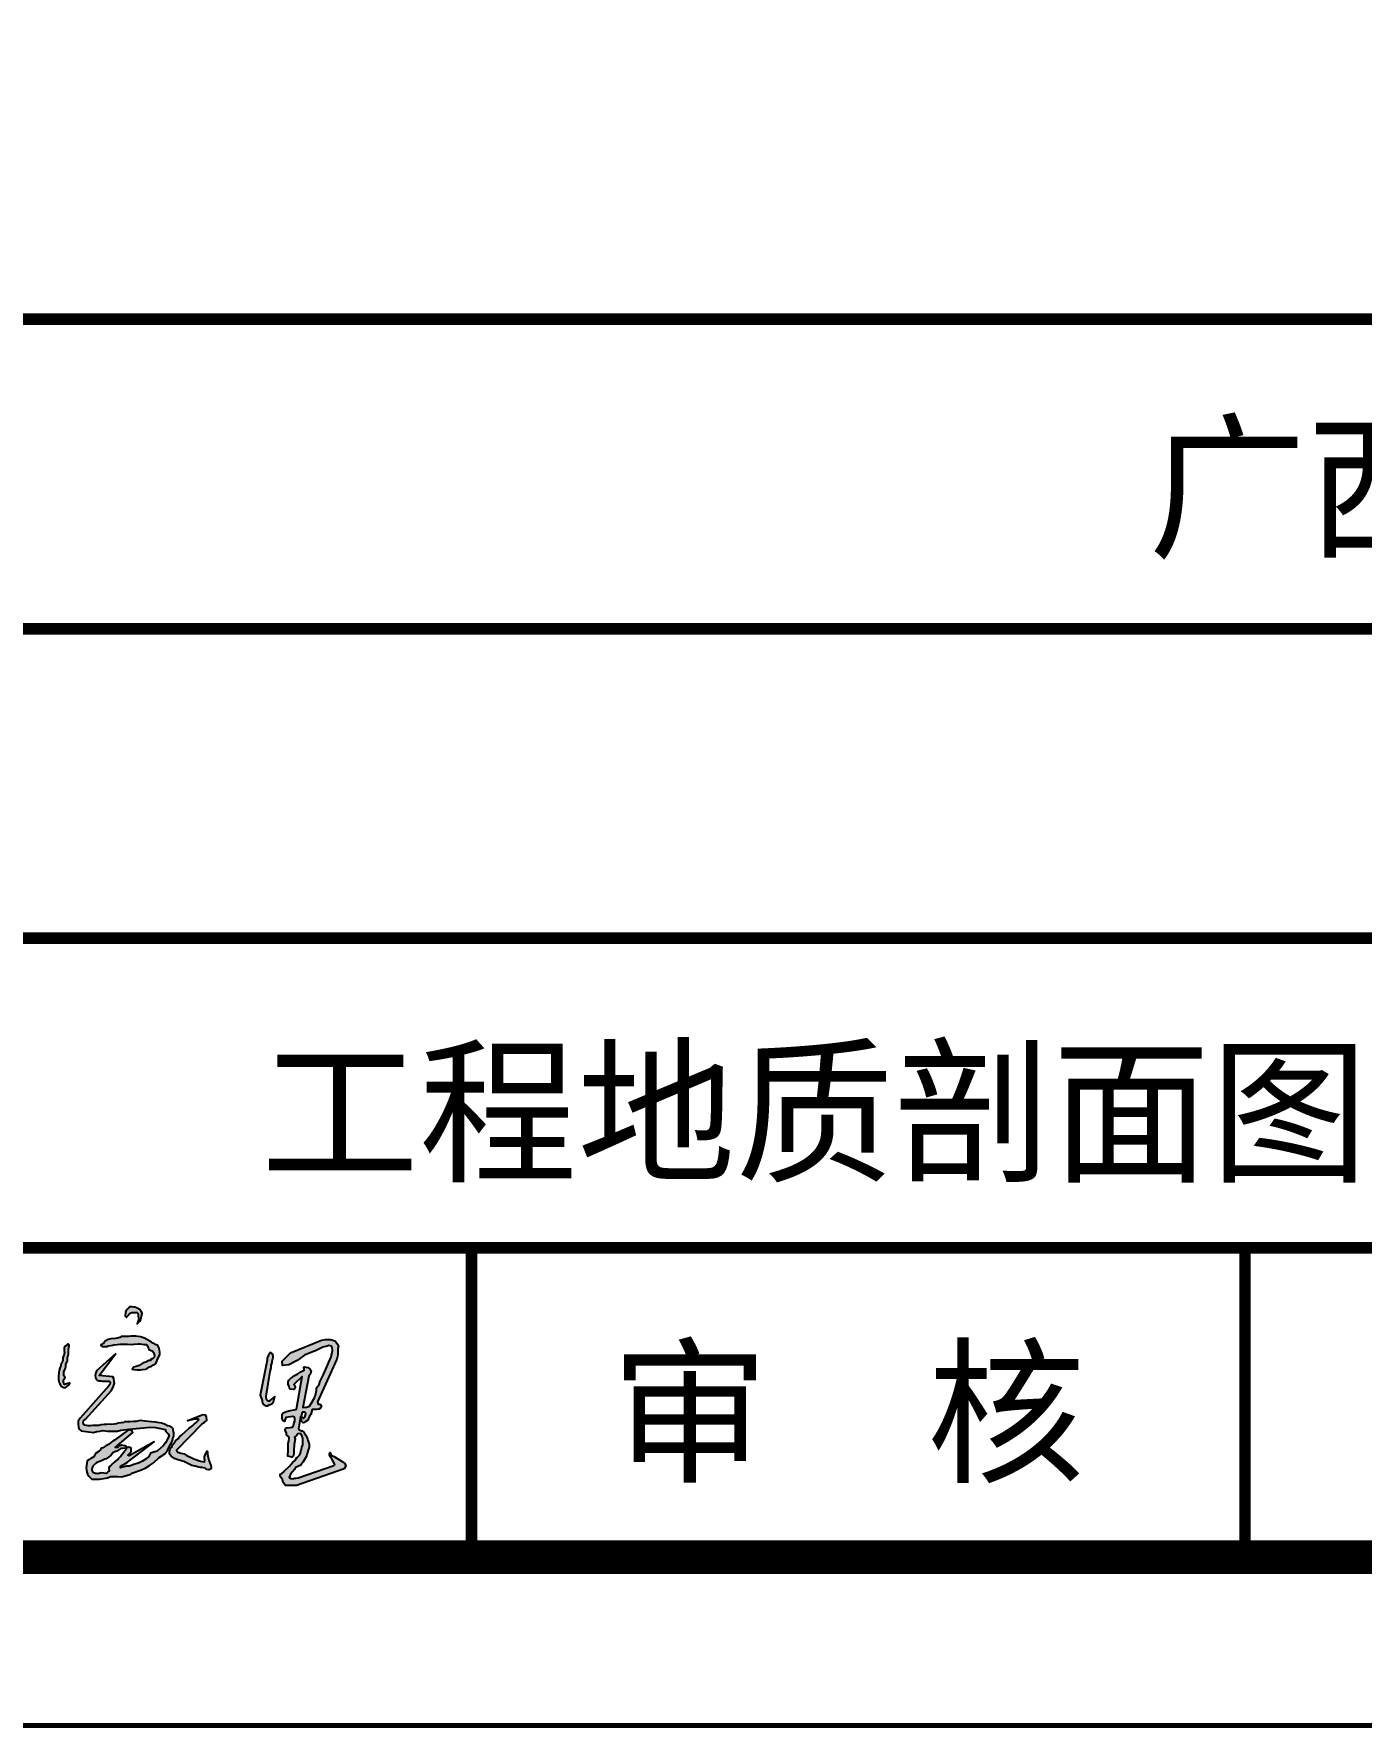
# Model space of a CAD drawing. Header units: millimetres. Extents: x -255 to 9196, y 129 to 426.
# Drawn here: x 3019.6 to 3059, y 129.3 to 179.6 of the extents above; entities that cross this region are included whole.
import ezdxf
from ezdxf.enums import TextEntityAlignment as Align

# ---------------------------------------------------------------- set-up
doc = ezdxf.new("R2010")
doc.units = ezdxf.units.MM
doc.layers.add('不打印', color=7, linetype='Continuous', plot=False)
doc.layers.add('地质-图框', color=7, linetype='Continuous')
doc.styles.add('LZ_PMT_LINE', font='', dxfattribs={"height": 2})
doc.styles.get("Standard").update_dxf_attribs({"font": 'simfang.ttf', "height": 2.5})
doc.styles.get('LZ_PMT_LINE').set_extended_font_data('SimSun')

msp = doc.modelspace()

# ---------------------------------------------------------------- hatches: boundary and pattern name
h = msp.add_hatch(color=256)
h.paths.add_polyline_path([(3022.74, 141.695), (3022.72, 141.71), (3022.682, 141.73), (3022.638, 141.751), (3022.597, 141.768), (3022.568, 141.768), (3022.489, 141.783), (3022.43, 141.78), (3022.419, 141.757), (3022.404, 141.736), (3022.375, 141.716), (3022.349, 141.687), (3022.325, 141.649), (3022.312, 141.62), (3022.316, 141.605), (3022.302, 141.535), (3022.31, 141.514), (3022.31, 141.505), (3022.319, 141.494), (3022.343, 141.464), (3022.359, 141.48), (3022.418, 141.541), (3022.428, 141.562), (3022.456, 141.59), (3022.477, 141.6), (3022.5, 141.609), (3022.557, 141.606), (3022.61, 141.606), (3022.665, 141.606), (3022.69, 141.568), (3022.69, 141.539), (3022.696, 141.503), (3022.711, 141.425), (3022.696, 141.366), (3022.686, 141.343), (3022.662, 141.278), (3022.744, 141.348), (3022.771, 141.4), (3022.808, 141.59), (3022.784, 141.643), (3022.761, 141.672)])
h.paths.add_polyline_path([(3022.969, 140.797), (3022.879, 140.848), (3022.764, 140.887), (3022.623, 140.912), (3022.551, 140.912), (3022.469, 140.91), (3022.4, 140.902), (3022.305, 140.899), (3022.184, 140.897), (3022.151, 140.871), (3022.074, 140.848), (3022.015, 140.833), (3021.879, 140.83), (3021.797, 140.812), (3021.707, 140.761), (3021.688, 140.747), (3021.67, 140.711), (3021.63, 140.675), (3021.601, 140.655), (3021.581, 140.646), (3021.589, 140.615), (3021.625, 140.602), (3021.779, 140.599), (3021.81, 140.62), (3021.884, 140.628), (3021.938, 140.635), (3021.971, 140.646), (3022.069, 140.658), (3022.158, 140.671), (3022.22, 140.666), (3022.377, 140.671), (3022.523, 140.661), (3022.569, 140.666), (3022.692, 140.677), (3022.756, 140.677), (3022.867, 140.658), (3022.938, 140.658), (3022.954, 140.646), (3022.967, 140.623), (3022.982, 140.592), (3023, 140.551), (3023.01, 140.515), (3023.078, 140.486), (3023.097, 140.474), (3023.123, 140.451), (3023.144, 140.42), (3023.167, 140.366), (3023.174, 140.33), (3023.174, 140.31), (3023.162, 140.274), (3023.12, 140.23), (3023.092, 140.23), (3023.054, 140.189), (3023.008, 140.184), (3022.915, 140.138), (3022.843, 140.115), (3022.777, 140.076), (3022.72, 140.033), (3022.628, 140.01), (3022.556, 139.983), (3022.532, 139.964), (3022.518, 139.923), (3022.566, 139.915), (3022.659, 139.905), (3022.764, 139.905), (3022.823, 139.915), (3022.908, 139.925), (3022.956, 139.948), (3023.033, 140), (3023.077, 140.007), (3023.149, 140.053), (3023.213, 140.1), (3023.251, 140.169), (3023.267, 140.225), (3023.333, 140.351), (3023.336, 140.428), (3023.328, 140.489), (3023.318, 140.548), (3023.277, 140.625), (3023.21, 140.658), (3023.174, 140.676), (3023.126, 140.699), (3023.09, 140.73), (3023.038, 140.758)])
h.paths.add_polyline_path([(3020.593, 140.22), (3020.595, 140.281), (3020.609, 140.326), (3020.62, 140.384), (3020.623, 140.433), (3020.623, 140.481), (3020.623, 140.511), (3020.634, 140.569), (3020.64, 140.597), (3020.637, 140.641), (3020.629, 140.66), (3020.617, 140.663), (3020.598, 140.669), (3020.59, 140.669), (3020.584, 140.652), (3020.558, 140.62), (3020.501, 140.591), (3020.493, 140.566), (3020.49, 140.547), (3020.49, 140.519), (3020.49, 140.494), (3020.493, 140.469), (3020.498, 140.428), (3020.493, 140.386), (3020.49, 140.367), (3020.476, 140.32), (3020.457, 140.259), (3020.451, 140.231), (3020.451, 140.196), (3020.451, 140.184), (3020.437, 140.146), (3020.421, 140.11), (3020.413, 140.096), (3020.396, 140.071), (3020.393, 140.024), (3020.371, 139.982), (3020.363, 139.96), (3020.343, 139.883), (3020.335, 139.827), (3020.332, 139.791), (3020.329, 139.733), (3020.329, 139.65), (3020.329, 139.62), (3020.332, 139.567), (3020.343, 139.529), (3020.36, 139.487), (3020.39, 139.421), (3020.44, 139.399), (3020.46, 139.387), (3020.523, 139.374), (3020.576, 139.412), (3020.601, 139.432), (3020.631, 139.465), (3020.664, 139.514), (3020.637, 139.515), (3020.601, 139.506), (3020.504, 139.473), (3020.482, 139.509), (3020.473, 139.54), (3020.471, 139.573), (3020.473, 139.606), (3020.518, 139.678), (3020.479, 139.731), (3020.479, 139.756), (3020.479, 139.816), (3020.479, 139.83), (3020.487, 139.844), (3020.49, 139.866), (3020.509, 139.919), (3020.529, 139.955), (3020.54, 139.999), (3020.545, 140.068), (3020.559, 140.112), (3020.573, 140.14), (3020.59, 140.176)])
h.paths.add_polyline_path([(3022.032, 140.392), (3021.451, 139.874), (3021.434, 139.82), (3021.419, 139.78), (3021.414, 139.734), (3021.419, 139.683), (3021.439, 139.652), (3021.448, 139.626), (3021.476, 139.603), (3021.505, 139.589), (3021.528, 139.583), (3021.585, 139.578), (3021.63, 139.569), (3021.65, 139.569), (3021.707, 139.569), (3021.773, 139.572), (3021.818, 139.572), (3021.83, 139.572), (3021.855, 139.538), (3021.861, 139.515), (3021.847, 139.467), (3021.821, 139.427), (3020.969, 138.467), (3020.911, 138.382), (3020.911, 138.288), (3020.929, 138.157), (3020.998, 138.093), (3021.369, 138.045), (3021.464, 138.075), (3021.555, 138.081), (3021.638, 138.106), (3021.784, 138.081), (3021.943, 138.087), (3022.077, 138.087), (3022.181, 138.112), (3022.42, 138.142), (3023.062, 138.2), (3023.202, 138.191), (3023.303, 138.179), (3023.493, 138.138), (3023.517, 138.071), (3023.585, 138.009), (3023.609, 137.954), (3023.566, 137.844), (3023.505, 137.74), (3023.432, 137.648), (3023.259, 137.487), (3023.06, 137.432), (3023.006, 137.336), (3022.928, 137.264), (3022.819, 137.197), (3022.723, 137.149), (3022.536, 137.083), (3022.433, 137.041), (3022.343, 137.041), (3022.24, 137.016), (3022.186, 137.004), (3022.162, 136.998), (3022.168, 137.035), (3022.24, 137.089), (3022.3, 137.113), (3022.379, 137.167), (3023.163, 137.77), (3022.427, 137.348), (3022.385, 137.372), (3022.427, 137.414), (3022.481, 137.475), (3022.481, 137.553), (3022.481, 137.577), (3022.421, 137.607), (3022.367, 137.595), (3022.331, 137.625), (3022.294, 137.649), (3022.21, 137.667), (3022.12, 137.643), (3022.083, 137.601), (3022.011, 137.601), (3022.536, 138.047), (3022.505, 138.101), (3022.499, 138.101), (3022.403, 138.125), (3021.993, 137.818), (3021.939, 137.788), (3021.884, 137.746), (3021.812, 137.685), (3021.734, 137.649), (3021.643, 137.595), (3021.595, 137.577), (3021.559, 137.517), (3021.535, 137.493), (3021.426, 137.426), (3021.408, 137.384), (3021.366, 137.312), (3021.336, 137.3), (3021.287, 137.276), (3021.263, 137.252), (3021.179, 137.209), (3021.143, 136.992), (3021.167, 136.866), (3021.191, 136.806), (3021.221, 136.745), (3021.317, 136.655), (3021.547, 136.661), (3021.776, 136.697), (3021.872, 136.739), (3022.083, 136.739), (3022.198, 136.733), (3022.343, 136.769), (3022.469, 136.812), (3022.505, 136.836), (3022.795, 136.938), (3022.922, 136.998), (3023.03, 137.065), (3023.151, 137.143), (3023.32, 137.306), (3023.482, 137.414), (3023.573, 137.529), (3023.621, 137.643), (3023.699, 137.782), (3023.724, 137.867), (3023.755, 137.946), (3023.753, 138.03), (3023.736, 138.117), (3023.728, 138.153), (3023.697, 138.192), (3023.62, 138.229), (3023.56, 138.248), (3023.477, 138.291), (3023.382, 138.324), (3023.254, 138.347), (3023.221, 138.349), (3023.092, 138.358), (3022.895, 138.384), (3022.759, 138.403), (3022.711, 138.393), (3022.632, 138.374), (3022.549, 138.372), (3022.44, 138.364), (3022.365, 138.366), (3022.288, 138.358), (3022.262, 138.345), (3022.185, 138.335), (3022.102, 138.32), (3022.044, 138.306), (3021.974, 138.297), (3021.914, 138.285), (3021.835, 138.289), (3021.754, 138.285), (3021.682, 138.279), (3021.597, 138.271), (3021.524, 138.254), (3021.404, 138.252), (3021.344, 138.25), (3021.273, 138.242), (3021.201, 138.244), (3021.108, 138.264), (3021.077, 138.285), (3021.058, 138.329), (3021.066, 138.389), (3021.124, 138.44), (3021.899, 139.291), (3021.96, 139.426), (3021.985, 139.509), (3021.977, 139.55), (3021.969, 139.65), (3021.935, 139.7), (3021.536, 139.743)])
h.paths.add_polyline_path([(3022.176, 137.567), (3022.207, 137.572), (3022.228, 137.574), (3022.318, 137.577), (3022.329, 137.569), (3022.336, 137.538), (3022.303, 137.507), (3022.272, 137.482), (3022.251, 137.456), (3022.202, 137.389), (3022.169, 137.335), (3022.158, 137.319), (3022.112, 137.271), (3022.086, 137.242), (3022.024, 137.193), (3021.991, 137.16), (3021.965, 137.144), (3021.919, 137.108), (3021.906, 137.095), (3021.867, 137.057), (3021.854, 137.044), (3021.834, 136.982), (3021.844, 136.912), (3021.813, 136.894), (3021.798, 136.879), (3021.769, 136.846), (3021.749, 136.838), (3021.594, 136.853), (3021.496, 136.825), (3021.439, 136.838), (3021.414, 136.838), (3021.347, 136.864), (3021.336, 136.879), (3021.318, 136.923), (3021.318, 136.951), (3021.323, 136.995), (3021.344, 137.049), (3021.39, 137.093), (3021.421, 137.126), (3021.465, 137.155), (3021.555, 137.188), (3021.646, 137.224), (3021.661, 137.237), (3021.705, 137.252), (3021.738, 137.26), (3021.808, 137.317), (3021.818, 137.325), (3021.875, 137.361), (3021.916, 137.41), (3021.937, 137.44), (3022.001, 137.469), (3022.058, 137.492)], flags=16)
h.paths.add_polyline_path([(3024.585, 138.293), (3024.649, 138.334), (3024.656, 138.349), (3024.726, 138.401), (3024.726, 138.425), (3024.711, 138.498), (3024.703, 138.534), (3024.692, 138.562), (3024.686, 138.57), (3024.609, 138.577), (3024.152, 138.392), (3024.378, 138.437), (3024.489, 138.442), (3024.494, 138.423), (3024.473, 138.4), (3024.412, 138.347), (3024.357, 138.297), (3024.328, 138.263), (3024.265, 138.213), (3024.202, 138.16), (3024.107, 138.089), (3023.98, 137.971), (3023.928, 137.928), (3023.859, 137.849), (3023.804, 137.794), (3023.764, 137.742), (3023.719, 137.689), (3023.706, 137.647), (3023.698, 137.62), (3023.667, 137.586), (3023.64, 137.547), (3023.622, 137.468), (3023.625, 137.42), (3023.643, 137.378), (3023.677, 137.339), (3023.769, 137.278), (3023.843, 137.244), (3024.049, 137.186), (3024.167, 137.123), (3024.204, 137.102), (3024.283, 137.068), (3024.383, 137.049), (3024.497, 137.012), (3024.547, 137.004), (3024.597, 137.01), (3024.681, 136.983), (3024.707, 136.962), (3024.734, 136.944), (3024.794, 136.933), (3024.85, 136.96), (3024.865, 137.01), (3024.855, 137.078), (3024.834, 137.115), (3024.821, 137.141), (3024.792, 137.22), (3024.773, 137.304), (3024.763, 137.349), (3024.755, 137.402), (3024.755, 137.452), (3024.747, 137.497), (3024.721, 137.465), (3024.699, 137.426), (3024.668, 137.357), (3024.665, 137.336), (3024.665, 137.307), (3024.665, 137.26), (3024.668, 137.236), (3024.665, 137.176), (3024.655, 137.174), (3024.548, 137.19), (3024.348, 137.259), (3024.118, 137.374), (3024.057, 137.412), (3023.957, 137.435), (3023.873, 137.466), (3023.827, 137.519)])
h.paths.add_polyline_path([(3026.615, 139.861), (3026.645, 139.962), (3026.645, 140.034), (3026.666, 140.094), (3026.67, 140.128), (3026.67, 140.162), (3026.683, 140.2), (3026.695, 140.238), (3026.704, 140.272), (3026.708, 140.306), (3026.695, 140.348), (3026.679, 140.382), (3026.635, 140.424), (3026.589, 140.395), (3026.526, 140.255), (3026.526, 140.191), (3026.322, 139.157), (3026.343, 139.076), (3026.377, 138.992), (3026.377, 138.945), (3026.407, 138.89), (3026.496, 138.835), (3026.534, 138.839), (3026.585, 138.864), (3026.666, 138.894), (3026.712, 138.958), (3026.751, 139.119), (3026.606, 138.996), (3026.598, 138.979), (3026.56, 138.979), (3026.522, 139.008), (3026.509, 139.025), (3026.496, 139.123), (3026.509, 139.187)])
h.paths.add_polyline_path([(3027.635, 140.339), (3027.901, 140.447), (3027.959, 140.476), (3028.175, 140.584), (3028.312, 140.613), (3028.355, 140.627), (3028.441, 140.606), (3028.456, 140.57), (3028.463, 140.483), (3028.427, 140.289), (3028.204, 139.764), (3028.168, 139.713), (3028.103, 139.57), (3028.074, 139.469), (3027.995, 139.368), (3027.995, 139.289), (3027.959, 139.159), (3027.93, 139.073), (3027.837, 138.908), (3027.779, 138.828), (3027.693, 138.8), (3027.585, 138.785), (3027.768, 139.72), (3027.815, 139.79), (3027.829, 139.879), (3027.793, 139.936), (3027.736, 139.98), (3027.628, 139.994), (3027.613, 139.98), (3027.62, 139.928), (3027.621, 139.9), (3027.527, 139.843), (3027.433, 139.785), (3027.333, 139.742), (3027.275, 139.692), (3027.217, 139.649), (3027.167, 139.598), (3027.153, 139.548), (3027.153, 139.483), (3027.167, 139.433), (3027.181, 139.397), (3027.21, 139.332), (3027.304, 139.318), (3027.347, 139.347), (3027.354, 139.39), (3027.347, 139.44), (3027.318, 139.476), (3027.57, 139.706), (3027.401, 138.735), (3027.332, 138.722), (3027.204, 138.699), (3027.099, 138.667), (3026.999, 138.63), (3026.967, 138.594), (3026.967, 138.525), (3026.967, 138.48), (3026.98, 138.416), (3027.003, 138.388), (3027.04, 138.375), (3027.081, 138.493), (3027.287, 138.521), (3027.337, 138.498), (3027.351, 138.452), (3027.351, 138.397), (3027.319, 138.306), (3027.305, 138.251), (3027.291, 138.219), (3027.273, 138.201), (3027.213, 138.196), (3027.204, 138.196), (3027.104, 138.187), (3027.072, 138.16), (3027.063, 138.114), (3027.095, 138.023), (3027.104, 137.973), (3027.168, 137.918), (3027.177, 137.868), (3027.172, 137.808), (3027.154, 137.721), (3027.154, 137.658), (3027.154, 137.543), (3027.154, 137.475), (3027.14, 137.406), (3027.14, 137.338), (3027.259, 137.31), (3027.296, 137.333), (3027.319, 137.411), (3027.319, 137.525), (3027.323, 137.69), (3027.36, 137.854), (3027.341, 137.909), (3027.405, 137.968), (3027.433, 138.005), (3027.511, 138.018), (3027.52, 138.018), (3027.561, 137.941), (3027.584, 137.872), (3027.584, 137.84), (3027.584, 137.772), (3027.588, 137.676), (3027.556, 137.607), (3027.542, 137.543), (3027.529, 137.498), (3027.524, 137.466), (3027.511, 137.443), (3027.501, 137.411), (3027.483, 137.37), (3027.424, 137.315), (3027.41, 137.306), (3027.378, 137.256), (3027.341, 137.201), (3027.291, 137.164), (3027.191, 137.05), (3027.031, 136.9), (3027.017, 136.881), (3026.958, 136.831), (3026.916, 136.804), (3026.907, 136.79), (3026.907, 136.735), (3026.98, 136.648), (3026.999, 136.557), (3027.067, 136.475), (3027.195, 136.47), (3027.296, 136.475), (3027.392, 136.47), (3028.814, 136.968), (3028.843, 137.014), (3028.857, 137.034), (3028.863, 137.054), (3028.834, 137.122), (3028.754, 137.182), (3028.623, 137.265), (3028.517, 137.331), (3028.44, 137.359), (3028.391, 137.453), (3028.374, 137.411), (3028.374, 137.371), (3028.403, 137.313), (3028.431, 137.279), (3028.463, 137.225), (3028.474, 137.191), (3028.497, 137.168), (3028.534, 137.091), (3028.503, 137.062), (3027.445, 136.696), (3027.382, 136.685), (3027.331, 136.685), (3027.311, 136.673), (3027.231, 136.679), (3027.181, 136.712), (3027.214, 136.804), (3027.339, 136.945), (3027.347, 136.97), (3027.372, 137.003), (3027.522, 137.078), (3027.597, 137.17), (3027.621, 137.219), (3027.68, 137.319), (3027.713, 137.419), (3027.754, 137.55), (3027.769, 137.608), (3027.769, 137.697), (3027.754, 137.755), (3027.738, 137.813), (3027.727, 137.861), (3027.685, 137.951), (3027.674, 137.966), (3027.632, 138.019), (3027.611, 138.051), (3027.564, 138.093), (3027.542, 138.098), (3027.463, 138.13), (3027.458, 138.156), (3027.511, 138.518), (3027.522, 138.471), (3027.531, 138.443), (3027.541, 138.41), (3027.541, 138.382), (3027.592, 138.33), (3027.635, 138.344), (3027.654, 138.358), (3027.729, 138.41), (3027.757, 138.462), (3027.786, 138.533), (3027.819, 138.58), (3027.866, 138.726), (3028.002, 138.726), (3028.064, 138.74), (3028.106, 138.768), (3028.144, 138.806), (3028.111, 138.881), (3028.097, 138.89), (3028.04, 138.886), (3028.021, 138.952), (3028.591, 140.228), (3028.615, 140.303), (3028.629, 140.359), (3028.621, 140.499), (3028.621, 140.536), (3028.641, 140.613), (3028.618, 140.673), (3028.567, 140.736), (3028.554, 140.753), (3028.524, 140.767), (3028.443, 140.803), (3028.393, 140.807), (3028.262, 140.807), (3028.141, 140.787), (3027.222, 140.411), (3026.971, 140.16), (3026.982, 140.034), (3027.167, 140.059), (3027.412, 140.188)])
h.paths.add_polyline_path([(3027.561, 138.65), (3027.606, 138.654), (3027.641, 138.65), (3027.677, 138.623), (3027.677, 138.601), (3027.646, 138.498), (3027.601, 138.463), (3027.537, 138.523)], flags=16)

# ---------------------------------------------------------------- linework, layer by layer
at = {"const_width": 0.345}
for points in [[(2986.631, 171.112), (3170.49, 171.112), (3170.49, 134.34), (2986.631, 134.34), (2986.631, 171.112)], [(2986.631, 171.112), (3170.49, 171.112), (3170.49, 134.34), (2986.631, 134.34), (2986.631, 171.112)], [(2986.631, 161.919), (3170.49, 161.919)], [(2986.631, 152.726), (3170.49, 152.726)], [(2986.631, 143.533), (3170.49, 143.533)], [(3009.613, 143.533), (3170.49, 143.533)], [(3032.601, 143.533), (3032.601, 134.34)], [(3055.583, 143.533), (3055.583, 134.34)]]:
    msp.add_lwpolyline(points, dxfattribs=at)
for points in [[(3022.359, 141.48), (3022.418, 141.541), (3022.428, 141.562), (3022.456, 141.59), (3022.477, 141.6), (3022.5, 141.609), (3022.557, 141.606), (3022.61, 141.606), (3022.665, 141.606), (3022.69, 141.568), (3022.69, 141.539), (3022.696, 141.503), (3022.711, 141.425), (3022.696, 141.366), (3022.686, 141.343), (3022.662, 141.278), (3022.744, 141.348), (3022.771, 141.4), (3022.808, 141.59), (3022.784, 141.643), (3022.761, 141.672), (3022.74, 141.695), (3022.72, 141.71), (3022.682, 141.73), (3022.638, 141.751), (3022.597, 141.768), (3022.568, 141.768), (3022.489, 141.783), (3022.43, 141.78), (3022.419, 141.757), (3022.404, 141.736), (3022.375, 141.716), (3022.349, 141.687), (3022.325, 141.649), (3022.312, 141.62), (3022.316, 141.605), (3022.302, 141.535), (3022.31, 141.514), (3022.31, 141.505), (3022.319, 141.494), (3022.343, 141.464), (3022.359, 141.48)], [(3021.625, 140.602), (3021.779, 140.599), (3021.81, 140.62), (3021.884, 140.628), (3021.938, 140.635), (3021.971, 140.646), (3022.069, 140.658), (3022.158, 140.671), (3022.22, 140.666), (3022.377, 140.671), (3022.523, 140.661), (3022.569, 140.666), (3022.692, 140.677), (3022.756, 140.677), (3022.867, 140.658), (3022.938, 140.658), (3022.954, 140.646), (3022.967, 140.623), (3022.982, 140.592), (3023, 140.551), (3023.01, 140.515), (3023.078, 140.486), (3023.097, 140.474), (3023.123, 140.451), (3023.144, 140.42), (3023.167, 140.366), (3023.174, 140.33), (3023.174, 140.31), (3023.162, 140.274), (3023.12, 140.23), (3023.092, 140.23), (3023.054, 140.189), (3023.008, 140.184), (3022.915, 140.138), (3022.843, 140.115), (3022.777, 140.076), (3022.72, 140.033), (3022.628, 140.01), (3022.556, 139.983), (3022.532, 139.964), (3022.518, 139.923), (3022.566, 139.915), (3022.659, 139.905), (3022.764, 139.905), (3022.823, 139.915), (3022.908, 139.925), (3022.956, 139.948), (3023.033, 140), (3023.077, 140.007), (3023.149, 140.053), (3023.213, 140.1), (3023.251, 140.169), (3023.267, 140.225), (3023.333, 140.351), (3023.336, 140.428), (3023.328, 140.489), (3023.318, 140.548), (3023.277, 140.625), (3023.21, 140.658), (3023.174, 140.676), (3023.126, 140.699), (3023.09, 140.73), (3023.038, 140.758), (3022.969, 140.797), (3022.879, 140.848), (3022.764, 140.887), (3022.623, 140.912), (3022.551, 140.912), (3022.469, 140.91), (3022.4, 140.902), (3022.305, 140.899), (3022.184, 140.897), (3022.151, 140.871), (3022.074, 140.848), (3022.015, 140.833), (3021.879, 140.83), (3021.797, 140.812), (3021.707, 140.761), (3021.688, 140.747), (3021.67, 140.711), (3021.63, 140.675), (3021.601, 140.655), (3021.581, 140.646), (3021.589, 140.615), (3021.625, 140.602)], [(3020.552, 140.617), (3020.501, 140.591), (3020.493, 140.566), (3020.49, 140.547), (3020.49, 140.519), (3020.49, 140.494), (3020.493, 140.469), (3020.498, 140.428), (3020.493, 140.386), (3020.49, 140.367), (3020.476, 140.32), (3020.457, 140.259), (3020.451, 140.231), (3020.451, 140.196), (3020.451, 140.184), (3020.437, 140.146), (3020.421, 140.11), (3020.413, 140.096), (3020.396, 140.071), (3020.393, 140.024), (3020.371, 139.982), (3020.363, 139.96), (3020.343, 139.883), (3020.335, 139.827), (3020.332, 139.791), (3020.329, 139.733), (3020.329, 139.65), (3020.329, 139.62), (3020.332, 139.567), (3020.343, 139.529), (3020.36, 139.487), (3020.39, 139.421), (3020.44, 139.399), (3020.46, 139.387), (3020.523, 139.374), (3020.576, 139.412), (3020.601, 139.432), (3020.631, 139.465), (3020.664, 139.514), (3020.637, 139.515), (3020.601, 139.506), (3020.504, 139.473), (3020.482, 139.509), (3020.473, 139.54), (3020.471, 139.573), (3020.473, 139.606), (3020.518, 139.678), (3020.479, 139.731), (3020.479, 139.756), (3020.479, 139.816), (3020.479, 139.83), (3020.487, 139.844), (3020.49, 139.866), (3020.509, 139.919), (3020.529, 139.955), (3020.54, 139.999), (3020.545, 140.068), (3020.559, 140.112), (3020.573, 140.14), (3020.59, 140.176), (3020.593, 140.22), (3020.595, 140.281), (3020.609, 140.326), (3020.62, 140.384), (3020.623, 140.433), (3020.623, 140.481), (3020.623, 140.511), (3020.634, 140.569), (3020.64, 140.597), (3020.637, 140.641), (3020.629, 140.66), (3020.617, 140.663), (3020.598, 140.669), (3020.59, 140.669), (3020.584, 140.652), (3020.559, 140.622), (3020.552, 140.617)], [(3026.589, 140.395), (3026.526, 140.255), (3026.526, 140.191), (3026.322, 139.157), (3026.343, 139.076), (3026.377, 138.992), (3026.377, 138.945), (3026.407, 138.89), (3026.496, 138.835), (3026.534, 138.839), (3026.585, 138.864), (3026.585, 138.864), (3026.666, 138.894), (3026.712, 138.958), (3026.751, 139.119), (3026.606, 138.996), (3026.598, 138.979), (3026.56, 138.979), (3026.522, 139.008), (3026.509, 139.025), (3026.496, 139.123), (3026.509, 139.187), (3026.615, 139.861), (3026.645, 139.962), (3026.645, 140.034), (3026.666, 140.094), (3026.67, 140.128), (3026.67, 140.162), (3026.683, 140.2), (3026.695, 140.238), (3026.704, 140.272), (3026.708, 140.306), (3026.695, 140.348), (3026.679, 140.382), (3026.635, 140.424), (3026.635, 140.424), (3026.589, 140.395)], [(3026.971, 140.16), (3027.222, 140.411), (3028.141, 140.787), (3028.262, 140.807), (3028.393, 140.807), (3028.443, 140.803), (3028.524, 140.767), (3028.554, 140.753), (3028.567, 140.736), (3028.618, 140.673), (3028.641, 140.613), (3028.621, 140.536), (3028.621, 140.499), (3028.629, 140.359), (3028.615, 140.303), (3028.591, 140.228), (3028.021, 138.952), (3028.04, 138.886), (3028.097, 138.89), (3028.111, 138.881), (3028.144, 138.806), (3028.106, 138.768), (3028.064, 138.74), (3028.002, 138.726), (3027.866, 138.726), (3027.819, 138.58), (3027.786, 138.533), (3027.757, 138.462), (3027.729, 138.41), (3027.654, 138.358), (3027.635, 138.344), (3027.592, 138.33), (3027.541, 138.382), (3027.541, 138.41), (3027.531, 138.443), (3027.522, 138.471), (3027.512, 138.514), (3027.511, 138.515), (3027.458, 138.156), (3027.463, 138.13), (3027.542, 138.098), (3027.564, 138.093), (3027.611, 138.051), (3027.632, 138.019), (3027.674, 137.966), (3027.685, 137.951), (3027.727, 137.861), (3027.738, 137.813), (3027.754, 137.755), (3027.769, 137.697), (3027.769, 137.608), (3027.754, 137.55), (3027.713, 137.419), (3027.68, 137.319), (3027.621, 137.219), (3027.597, 137.17), (3027.522, 137.078), (3027.372, 137.003), (3027.347, 136.97), (3027.339, 136.945), (3027.214, 136.804), (3027.181, 136.712), (3027.231, 136.679), (3027.311, 136.673), (3027.331, 136.685), (3027.382, 136.685), (3027.445, 136.696), (3028.503, 137.062), (3028.534, 137.091), (3028.497, 137.168), (3028.474, 137.191), (3028.463, 137.225), (3028.431, 137.279), (3028.403, 137.313), (3028.374, 137.371), (3028.374, 137.411), (3028.391, 137.453), (3028.44, 137.359), (3028.517, 137.331), (3028.623, 137.265), (3028.754, 137.182), (3028.834, 137.122), (3028.863, 137.054), (3028.857, 137.034), (3028.843, 137.014), (3028.814, 136.968), (3027.392, 136.47), (3027.296, 136.475), (3027.195, 136.47), (3027.067, 136.475), (3026.999, 136.557), (3026.98, 136.648), (3026.907, 136.735), (3026.907, 136.79), (3026.916, 136.804), (3026.958, 136.831), (3027.017, 136.881), (3027.031, 136.9), (3027.191, 137.05), (3027.291, 137.164), (3027.341, 137.201), (3027.378, 137.256), (3027.41, 137.306), (3027.424, 137.315), (3027.483, 137.37), (3027.501, 137.411), (3027.511, 137.443), (3027.524, 137.466), (3027.529, 137.498), (3027.542, 137.543), (3027.556, 137.607), (3027.588, 137.676), (3027.584, 137.772), (3027.584, 137.84), (3027.584, 137.872), (3027.561, 137.941), (3027.52, 138.018), (3027.511, 138.018), (3027.433, 138.005), (3027.405, 137.968), (3027.341, 137.909), (3027.36, 137.854), (3027.323, 137.69), (3027.319, 137.525), (3027.319, 137.411), (3027.296, 137.333), (3027.259, 137.31), (3027.14, 137.338), (3027.14, 137.406), (3027.154, 137.475), (3027.154, 137.543), (3027.154, 137.658), (3027.154, 137.721), (3027.172, 137.808), (3027.177, 137.868), (3027.168, 137.918), (3027.104, 137.973), (3027.095, 138.023), (3027.063, 138.114), (3027.072, 138.16), (3027.104, 138.187), (3027.204, 138.196), (3027.213, 138.196), (3027.273, 138.201), (3027.291, 138.219), (3027.305, 138.251), (3027.319, 138.306), (3027.351, 138.397), (3027.351, 138.452), (3027.337, 138.498), (3027.287, 138.521), (3027.081, 138.493), (3027.04, 138.375), (3027.003, 138.388), (3026.98, 138.416), (3026.967, 138.48), (3026.967, 138.525), (3026.967, 138.594), (3026.999, 138.63), (3027.099, 138.667), (3027.204, 138.699), (3027.332, 138.722), (3027.401, 138.735), (3027.57, 139.706), (3027.318, 139.476), (3027.347, 139.44), (3027.354, 139.39), (3027.347, 139.347), (3027.304, 139.318), (3027.21, 139.332), (3027.181, 139.397), (3027.167, 139.433), (3027.153, 139.483), (3027.153, 139.548), (3027.167, 139.598), (3027.217, 139.649), (3027.275, 139.692), (3027.333, 139.742), (3027.433, 139.785), (3027.527, 139.843), (3027.621, 139.9), (3027.62, 139.928), (3027.613, 139.98), (3027.628, 139.994), (3027.736, 139.98), (3027.793, 139.936), (3027.829, 139.879), (3027.815, 139.79), (3027.768, 139.72), (3027.585, 138.785), (3027.693, 138.8), (3027.779, 138.828), (3027.837, 138.908), (3027.93, 139.073), (3027.959, 139.159), (3027.995, 139.289), (3027.995, 139.368), (3028.074, 139.469), (3028.103, 139.57), (3028.168, 139.713), (3028.204, 139.764), (3028.427, 140.289), (3028.463, 140.483), (3028.456, 140.57), (3028.441, 140.606), (3028.355, 140.627), (3028.312, 140.613), (3028.175, 140.584), (3027.959, 140.476), (3027.901, 140.447), (3027.635, 140.339), (3027.412, 140.188), (3027.167, 140.059), (3026.982, 140.034), (3026.971, 140.16)], [(3022.032, 140.392), (3021.451, 139.874), (3021.434, 139.82), (3021.419, 139.78), (3021.414, 139.734), (3021.419, 139.683), (3021.439, 139.652), (3021.448, 139.626), (3021.476, 139.603), (3021.505, 139.589), (3021.528, 139.583), (3021.585, 139.578), (3021.63, 139.569), (3021.65, 139.569), (3021.707, 139.569), (3021.773, 139.572), (3021.818, 139.572), (3021.83, 139.572), (3021.855, 139.538), (3021.861, 139.515), (3021.847, 139.467), (3021.821, 139.427), (3020.969, 138.467), (3020.911, 138.382), (3020.911, 138.288), (3020.929, 138.157), (3020.998, 138.093), (3021.369, 138.045), (3021.464, 138.075), (3021.555, 138.081), (3021.638, 138.106), (3021.784, 138.081), (3021.943, 138.087), (3022.077, 138.087), (3022.181, 138.112), (3022.42, 138.142), (3023.062, 138.2), (3023.202, 138.191), (3023.303, 138.179), (3023.493, 138.138), (3023.517, 138.071), (3023.585, 138.009), (3023.609, 137.954), (3023.566, 137.844), (3023.505, 137.74), (3023.432, 137.648), (3023.259, 137.487), (3023.06, 137.432), (3023.006, 137.336), (3022.928, 137.264), (3022.819, 137.197), (3022.723, 137.149), (3022.536, 137.083), (3022.433, 137.041), (3022.343, 137.041), (3022.24, 137.016), (3022.186, 137.004), (3022.162, 136.998), (3022.168, 137.035), (3022.24, 137.089), (3022.3, 137.113), (3022.379, 137.167), (3023.163, 137.77), (3022.427, 137.348), (3022.385, 137.372), (3022.427, 137.414), (3022.481, 137.475), (3022.481, 137.553), (3022.481, 137.577), (3022.421, 137.607), (3022.367, 137.595), (3022.331, 137.625), (3022.294, 137.649), (3022.21, 137.667), (3022.12, 137.643), (3022.083, 137.601), (3022.011, 137.601), (3022.536, 138.047), (3022.505, 138.101), (3022.499, 138.101), (3022.403, 138.125), (3021.993, 137.818), (3021.939, 137.788), (3021.884, 137.746), (3021.812, 137.685), (3021.734, 137.649), (3021.643, 137.595), (3021.595, 137.577), (3021.559, 137.517), (3021.535, 137.493), (3021.426, 137.426), (3021.408, 137.384), (3021.366, 137.312), (3021.336, 137.3), (3021.287, 137.276), (3021.263, 137.252), (3021.179, 137.209), (3021.143, 136.992), (3021.167, 136.866), (3021.191, 136.806), (3021.221, 136.745), (3021.317, 136.655), (3021.547, 136.661), (3021.776, 136.697), (3021.872, 136.739), (3022.083, 136.739), (3022.198, 136.733), (3022.343, 136.769), (3022.469, 136.812), (3022.505, 136.836), (3022.795, 136.938), (3022.922, 136.998), (3023.03, 137.065), (3023.151, 137.143), (3023.32, 137.306), (3023.482, 137.414), (3023.573, 137.529), (3023.621, 137.643), (3023.699, 137.782), (3023.724, 137.867), (3023.755, 137.946), (3023.753, 138.03), (3023.736, 138.117), (3023.728, 138.153), (3023.697, 138.192), (3023.62, 138.229), (3023.56, 138.248), (3023.477, 138.291), (3023.382, 138.324), (3023.254, 138.347), (3023.221, 138.349), (3023.092, 138.358), (3022.895, 138.384), (3022.759, 138.403), (3022.711, 138.393), (3022.632, 138.374), (3022.549, 138.372), (3022.44, 138.364), (3022.365, 138.366), (3022.288, 138.358), (3022.262, 138.345), (3022.185, 138.335), (3022.102, 138.32), (3022.044, 138.306), (3021.974, 138.297), (3021.914, 138.285), (3021.835, 138.289), (3021.754, 138.285), (3021.682, 138.279), (3021.597, 138.271), (3021.524, 138.254), (3021.404, 138.252), (3021.344, 138.25), (3021.273, 138.242), (3021.201, 138.244), (3021.108, 138.264), (3021.077, 138.285), (3021.058, 138.329), (3021.066, 138.389), (3021.124, 138.44), (3021.899, 139.291), (3021.96, 139.426), (3021.985, 139.509), (3021.977, 139.55), (3021.969, 139.65), (3021.935, 139.7), (3021.536, 139.743), (3022.032, 140.392)], [(3024.152, 138.392), (3024.609, 138.577), (3024.686, 138.57), (3024.692, 138.562), (3024.703, 138.534), (3024.711, 138.498), (3024.726, 138.425), (3024.726, 138.401), (3024.656, 138.349), (3024.649, 138.334), (3024.585, 138.293), (3023.827, 137.519), (3023.873, 137.466), (3023.957, 137.435), (3024.057, 137.412), (3024.118, 137.374), (3024.348, 137.259), (3024.548, 137.19), (3024.655, 137.174), (3024.665, 137.176), (3024.668, 137.236), (3024.665, 137.26), (3024.665, 137.307), (3024.665, 137.336), (3024.668, 137.357), (3024.699, 137.426), (3024.721, 137.465), (3024.747, 137.497), (3024.755, 137.452), (3024.755, 137.402), (3024.763, 137.349), (3024.773, 137.304), (3024.792, 137.22), (3024.821, 137.141), (3024.834, 137.115), (3024.855, 137.078), (3024.865, 137.01), (3024.85, 136.96), (3024.794, 136.933), (3024.734, 136.944), (3024.707, 136.962), (3024.681, 136.983), (3024.597, 137.01), (3024.547, 137.004), (3024.497, 137.012), (3024.383, 137.049), (3024.283, 137.068), (3024.204, 137.102), (3024.167, 137.123), (3024.049, 137.186), (3023.843, 137.244), (3023.769, 137.278), (3023.677, 137.339), (3023.643, 137.378), (3023.625, 137.42), (3023.622, 137.468), (3023.64, 137.547), (3023.667, 137.586), (3023.698, 137.62), (3023.706, 137.647), (3023.719, 137.689), (3023.764, 137.742), (3023.804, 137.794), (3023.859, 137.849), (3023.928, 137.928), (3023.98, 137.971), (3024.107, 138.089), (3024.202, 138.16), (3024.265, 138.213), (3024.328, 138.263), (3024.357, 138.297), (3024.412, 138.347), (3024.473, 138.4), (3024.494, 138.423), (3024.489, 138.442), (3024.378, 138.437), (3024.152, 138.392)], [(3027.561, 138.65), (3027.537, 138.523), (3027.601, 138.463), (3027.646, 138.498), (3027.677, 138.601), (3027.677, 138.623), (3027.641, 138.65), (3027.606, 138.654), (3027.561, 138.65)], [(3022.176, 137.567), (3022.058, 137.492), (3022.001, 137.469), (3021.937, 137.44), (3021.916, 137.41), (3021.875, 137.361), (3021.818, 137.325), (3021.808, 137.317), (3021.738, 137.26), (3021.705, 137.252), (3021.661, 137.237), (3021.646, 137.224), (3021.555, 137.188), (3021.465, 137.155), (3021.421, 137.126), (3021.39, 137.093), (3021.344, 137.049), (3021.323, 136.995), (3021.318, 136.951), (3021.318, 136.923), (3021.336, 136.879), (3021.347, 136.864), (3021.414, 136.838), (3021.439, 136.838), (3021.496, 136.825), (3021.594, 136.853), (3021.749, 136.838), (3021.769, 136.846), (3021.798, 136.879), (3021.813, 136.894), (3021.844, 136.912), (3021.834, 136.982), (3021.854, 137.044), (3021.867, 137.057), (3021.906, 137.095), (3021.919, 137.108), (3021.965, 137.144), (3021.991, 137.16), (3022.024, 137.193), (3022.086, 137.242), (3022.112, 137.271), (3022.158, 137.319), (3022.169, 137.335), (3022.202, 137.389), (3022.251, 137.456), (3022.272, 137.482), (3022.303, 137.507), (3022.336, 137.538), (3022.329, 137.569), (3022.318, 137.577), (3022.228, 137.574), (3022.207, 137.572), (3022.176, 137.567)]]:
    msp.add_lwpolyline(points)
at = {"layer": '不打印', "linetype": 'Continuous', "const_width": 0.15}
msp.add_lwpolyline([(2755.49, 129.34), (3175.49, 129.34), (3175.49, 426.34), (2755.49, 426.34), (2755.49, 129.34)], dxfattribs=at)
at = {"layer": '地质-图框', "linetype": 'Continuous', "const_width": 1}
msp.add_lwpolyline([(2760.49, 134.34), (3170.49, 134.34), (3170.49, 421.34), (2760.49, 421.34), (2760.49, 134.34), (3170.49, 134.34)], dxfattribs=at)

# ---------------------------------------------------------------- texts
at = {"style": 'LZ_PMT_LINE'}
msp.add_text('广西昇龙工程勘察设计检测有限公司', height=3.44736, dxfattribs=at).set_placement((3090.328, 164.392), align=Align.CENTER)
msp.add_text('工程地质剖面图', height=3.4474).set_placement((3042.794, 145.845), align=Align.CENTER)
msp.add_text('审  核', height=3.4474).set_placement((3036.737, 136.919))

doc.saveas('drawing.dxf')
